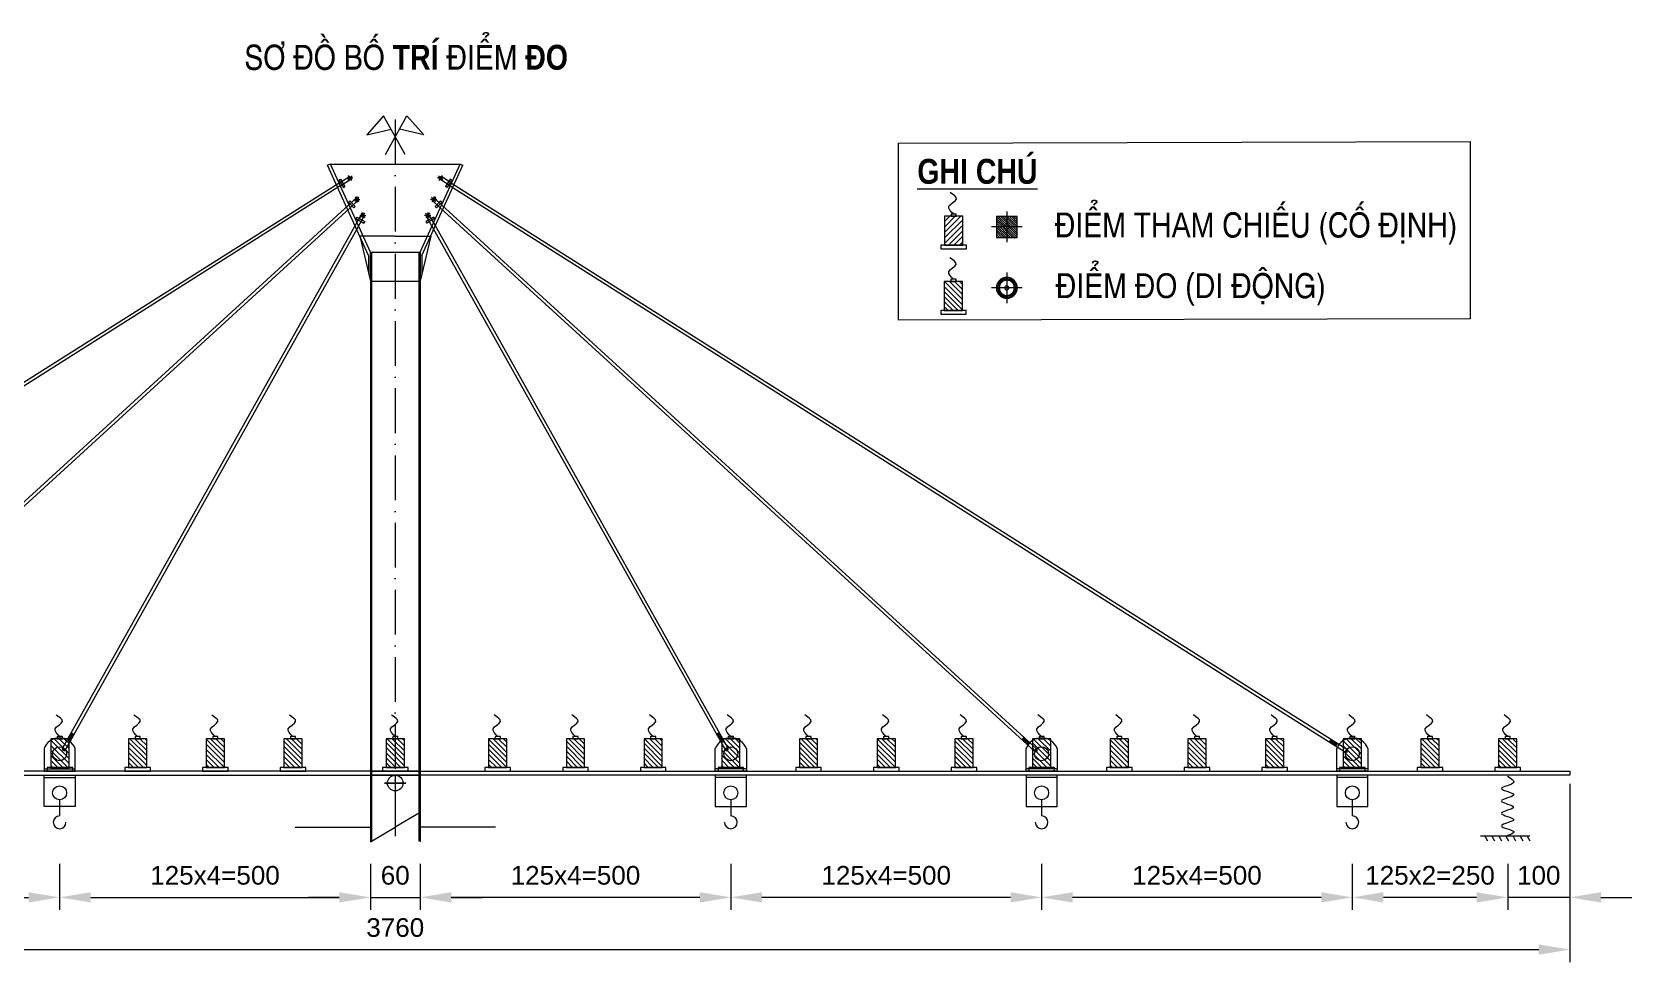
# Model space of a CAD drawing. Header units: millimetres. Extents: x 131443 to 207296, y -79515 to -45344.
# Drawn here: x 177276 to 179850, y -46852 to -45355 of the extents above; entities that cross this region are included whole.
import ezdxf

# ---------------------------------------------------------------- set-up
doc = ezdxf.new("R2010")
doc.units = ezdxf.units.MM
doc.header["$MEASUREMENT"] = 0
doc.linetypes.add('ACAD_ISO10W100', pattern=[18, 12, -3, 0, -3])
doc.layers.add('009 - Mat Cat', color=8, linetype='Continuous', lineweight=9)
doc.layers.add('013 - Duong Tim', color=1, linetype='ACAD_ISO10W100', lineweight=13)
doc.styles.add('Narrow H', font='')
doc.styles.add('vnarial', font='')
doc.styles.get('Narrow H').set_extended_font_data('.VnArial NarrowH')
doc.styles.get('vnarial').set_extended_font_data('.VnArial')
doc.dimstyles.new('1-20', dxfattribs={"dimscale": 20, "dimtxt": 40, "dimasz": 2.5, "dimexe": 1, "dimexo": 1, "dimgap": 1, "dimtad": 1, "dimdec": 0, "dimdsep": 46, "dimtxsty": 'vnarial', "dimcen": 2.5, "dimadec": 0, "dimazin": 0, "dimtfac": 1, "dimtdec": 0, "dimtix": 1, "dimtmove": 1, "dimatfit": 3, "dimfxl": 0.18, "dimtolj": 1, "dimtzin": 0, "dimlwd": -1, "dimlwe": -1, "dimarcsym": 1})
pattern_1 = [(45, (28179.79623, 4834.8328), (-0.08838834765, 0.08838834765), [])]

# ---------------------------------------------------------------- blocks, each defined once
blk = doc.blocks.new('sensor2')
at = {"layer": '009 - Mat Cat'}
h = blk.add_hatch(dxfattribs=at)
h.set_pattern_fill('ANSI31', color=5, scale=15)
h.paths.add_polyline_path([(0, 16.8), (0, 12.1, -0.414214), (12.1, 0), (16.8, 0, 0.414214)])
h.paths.add_polyline_path([(0, 12.1), (0, 16.8, 0.414214), (-16.8, 0), (-12.1, 0, -0.414214)])
h.paths.add_polyline_path([(-12.1, 0), (-16.8, 0, 0.414214), (0, -16.8), (0, -12.1, -0.414214)])
h.paths.add_polyline_path([(16.8, 0), (12.1, 0, -0.414214), (0, -12.1), (0, -16.8, 0.414214)])
at = {"layer": '009 - Mat Cat', "color": 5, "linetype": 'Continuous'}
for p, q in [((0, 24.7), (0, -24.8)), ((-24.8, 0), (24.7, 0))]:
    blk.add_line(p, q, dxfattribs=at)
for radius in [16.8, 12.1, 3.38]:
    blk.add_circle((0, 0), radius, dxfattribs=at)
blk = doc.blocks.new('*D100')
at = {"layer": '009 - Mat Cat', "color": 0, "transparency": 16777216}
for p, q in [((177820.5, -46693.5), (177820.5, -46767.5)), ((177900.5, -46693.5), (177900.5, -46767.5)), ((177770.5, -46747.5), (177720.5, -46747.5)), ((177820.5, -46747.5), (177900.5, -46747.5)), ((177950.5, -46747.5), (178000.5, -46747.5))]:
    blk.add_line(p, q, dxfattribs=at)
for points in [[(177770.5, -46739.2), (177770.5, -46755.8), (177820.5, -46747.5)], [(177950.5, -46739.2), (177950.5, -46755.8), (177900.5, -46747.5)]]:
    blk.add_solid(points, dxfattribs=at)
at = {"layer": 'Defpoints', "color": 0, "transparency": 16777216}
for p in [(177820.5, -46673.5), (177900.5, -46673.5), (177900.5, -46747.5)]:
    blk.add_point(p, dxfattribs=at)
at = {"layer": '009 - Mat Cat', "color": 0, "transparency": 16777216, "insert": (177860.5, -46712.2), "char_height": 30, "attachment_point": 5, "style": 'vnarial'}
blk.add_mtext('\\A1;60', dxfattribs=at)
blk = doc.blocks.new('*D101')
at = {"layer": '009 - Mat Cat', "color": 0, "transparency": 16777216}
for p, q in [((176820.5, -46693.5), (176820.5, -46767.5)), ((177320.5, -46693.5), (177320.5, -46767.5)), ((176870.5, -46747.5), (177270.5, -46747.5))]:
    blk.add_line(p, q, dxfattribs=at)
for points in [[(176870.5, -46739.2), (176870.5, -46755.8), (176820.5, -46747.5)], [(177270.5, -46739.2), (177270.5, -46755.8), (177320.5, -46747.5)]]:
    blk.add_solid(points, dxfattribs=at)
at = {"layer": 'Defpoints', "color": 0, "transparency": 16777216}
for p in [(176820.5, -46673.5), (177320.5, -46673.5), (177320.5, -46747.5)]:
    blk.add_point(p, dxfattribs=at)
at = {"layer": '009 - Mat Cat', "color": 0, "transparency": 16777216, "insert": (177070.5, -46712.2), "char_height": 30, "attachment_point": 5, "style": 'vnarial'}
blk.add_mtext('\\A1;125x4=500', dxfattribs=at)
blk = doc.blocks.new('*D102')
at = {"layer": '009 - Mat Cat', "color": 0, "transparency": 16777216}
for p, q in [((177320.5, -46693.5), (177320.5, -46767.5)), ((177820.5, -46693.5), (177820.5, -46767.5)), ((177370.5, -46747.5), (177770.5, -46747.5))]:
    blk.add_line(p, q, dxfattribs=at)
for points in [[(177370.5, -46739.2), (177370.5, -46755.8), (177320.5, -46747.5)], [(177770.5, -46739.2), (177770.5, -46755.8), (177820.5, -46747.5)]]:
    blk.add_solid(points, dxfattribs=at)
at = {"layer": 'Defpoints', "color": 0, "transparency": 16777216}
for p in [(177320.5, -46673.5), (177820.5, -46673.5), (177820.5, -46747.5)]:
    blk.add_point(p, dxfattribs=at)
at = {"layer": '009 - Mat Cat', "color": 0, "transparency": 16777216, "insert": (177570.5, -46712.2), "char_height": 30, "attachment_point": 5, "style": 'vnarial'}
blk.add_mtext('\\A1;125x4=500', dxfattribs=at)
blk = doc.blocks.new('*D106')
at = {"layer": '009 - Mat Cat', "color": 0, "transparency": 16777216}
for p, q in [((179400.5, -46693.5), (179400.5, -46767.5)), ((179650.5, -46693.5), (179650.5, -46767.5)), ((179600.5, -46747.5), (179450.5, -46747.5))]:
    blk.add_line(p, q, dxfattribs=at)
for points in [[(179450.5, -46739.2), (179450.5, -46755.8), (179400.5, -46747.5)], [(179600.5, -46739.2), (179600.5, -46755.8), (179650.5, -46747.5)]]:
    blk.add_solid(points, dxfattribs=at)
at = {"layer": 'Defpoints', "color": 0, "transparency": 16777216}
for p in [(179400.5, -46673.5), (179650.5, -46673.5), (179400.5, -46747.5)]:
    blk.add_point(p, dxfattribs=at)
at = {"layer": '009 - Mat Cat', "color": 0, "transparency": 16777216, "insert": (179525.5, -46712.2), "char_height": 30, "attachment_point": 5, "style": 'vnarial'}
blk.add_mtext('\\A1;125x2=250', dxfattribs=at)
blk = doc.blocks.new('*D107')
at = {"layer": '009 - Mat Cat', "color": 0, "transparency": 16777216}
for p, q in [((178900.5, -46693.5), (178900.5, -46767.5)), ((179400.5, -46693.5), (179400.5, -46767.5)), ((179350.5, -46747.5), (178950.5, -46747.5))]:
    blk.add_line(p, q, dxfattribs=at)
for points in [[(178950.5, -46739.2), (178950.5, -46755.8), (178900.5, -46747.5)], [(179350.5, -46739.2), (179350.5, -46755.8), (179400.5, -46747.5)]]:
    blk.add_solid(points, dxfattribs=at)
at = {"layer": 'Defpoints', "color": 0, "transparency": 16777216}
for p in [(178900.5, -46673.5), (179400.5, -46673.5), (178900.5, -46747.5)]:
    blk.add_point(p, dxfattribs=at)
at = {"layer": '009 - Mat Cat', "color": 0, "transparency": 16777216, "insert": (179150.5, -46712.2), "char_height": 30, "attachment_point": 5, "style": 'vnarial'}
blk.add_mtext('\\A1;125x4=500', dxfattribs=at)
blk = doc.blocks.new('*D104')
at = {"layer": '009 - Mat Cat', "color": 0, "transparency": 16777216}
for p, q in [((178400.5, -46693.5), (178400.5, -46767.5)), ((178900.5, -46693.5), (178900.5, -46767.5)), ((178850.5, -46747.5), (178450.5, -46747.5))]:
    blk.add_line(p, q, dxfattribs=at)
for points in [[(178450.5, -46739.2), (178450.5, -46755.8), (178400.5, -46747.5)], [(178850.5, -46739.2), (178850.5, -46755.8), (178900.5, -46747.5)]]:
    blk.add_solid(points, dxfattribs=at)
at = {"layer": 'Defpoints', "color": 0, "transparency": 16777216}
for p in [(178400.5, -46673.5), (178900.5, -46673.5), (178400.5, -46747.5)]:
    blk.add_point(p, dxfattribs=at)
at = {"layer": '009 - Mat Cat', "color": 0, "transparency": 16777216, "insert": (178650.5, -46712.2), "char_height": 30, "attachment_point": 5, "style": 'vnarial'}
blk.add_mtext('\\A1;125x4=500', dxfattribs=at)
blk = doc.blocks.new('*D105')
at = {"layer": '009 - Mat Cat', "color": 0, "transparency": 16777216}
for p, q in [((177900.5, -46693.5), (177900.5, -46767.5)), ((178400.5, -46693.5), (178400.5, -46767.5)), ((178350.5, -46747.5), (177950.5, -46747.5))]:
    blk.add_line(p, q, dxfattribs=at)
for points in [[(177950.5, -46739.2), (177950.5, -46755.8), (177900.5, -46747.5)], [(178350.5, -46739.2), (178350.5, -46755.8), (178400.5, -46747.5)]]:
    blk.add_solid(points, dxfattribs=at)
at = {"layer": 'Defpoints', "color": 0, "transparency": 16777216}
for p in [(177900.5, -46673.5), (178400.5, -46673.5), (177900.5, -46747.5)]:
    blk.add_point(p, dxfattribs=at)
at = {"layer": '009 - Mat Cat', "color": 0, "transparency": 16777216, "insert": (178150.5, -46712.2), "char_height": 30, "attachment_point": 5, "style": 'vnarial'}
blk.add_mtext('\\A1;125x4=500', dxfattribs=at)
blk = doc.blocks.new('*D108')
at = {"layer": '009 - Mat Cat', "color": 0, "transparency": 16777216}
for p, q in [((179650.5, -46693.5), (179650.5, -46767.5)), ((179750.5, -46693.5), (179750.5, -46767.5)), ((179600.5, -46747.5), (179550.5, -46747.5)), ((179750.5, -46747.5), (179650.5, -46747.5)), ((179800.5, -46747.5), (179850.5, -46747.5))]:
    blk.add_line(p, q, dxfattribs=at)
for points in [[(179600.5, -46739.2), (179600.5, -46755.8), (179650.5, -46747.5)], [(179800.5, -46739.2), (179800.5, -46755.8), (179750.5, -46747.5)]]:
    blk.add_solid(points, dxfattribs=at)
at = {"layer": 'Defpoints', "color": 0, "transparency": 16777216}
for p in [(179650.5, -46673.5), (179750.5, -46673.5), (179650.5, -46747.5)]:
    blk.add_point(p, dxfattribs=at)
at = {"layer": '009 - Mat Cat', "color": 0, "transparency": 16777216, "insert": (179700.5, -46712.2), "char_height": 30, "attachment_point": 5, "style": 'vnarial'}
blk.add_mtext('\\A1;100', dxfattribs=at)
blk = doc.blocks.new('sensor')
at = {"layer": '009 - Mat Cat'}
h = blk.add_hatch(dxfattribs=at)
h.set_pattern_fill('ANSI31', color=5, scale=50)
h.paths.add_polyline_path([(16, 57), (-16, 57), (-16, 6.5), (16, 6.5)])
at = {"layer": '009 - Mat Cat', "color": 5, "linetype": 'Continuous'}
for p, q in [((-16, 57), (16, 57)), ((-16, 6.5), (-16, 57)), ((-4.5, 61), (4.5, 61)), ((-4.5, 57), (-4.5, 61)), ((4.5, 57), (-4.5, 57)), ((4.5, 61), (4.5, 57)), ((16, 57), (16, 6.5)), ((-22.4, 6.5), (22.4, 6.5)), ((-22.4, 0), (-22.4, 6.5)), ((22.4, 0), (-22.4, 0)), ((16, 6.5), (-16, 6.5)), ((22.4, 6.5), (22.4, 0))]:
    blk.add_line(p, q, dxfattribs=at)
blk.add_spline([(0, 61), (8.3, 74.5), (-4.7, 87), (6.3, 98.5)], degree=3, dxfattribs=at)
blk = doc.blocks.new('*U109')
at = {"layer": '009 - Mat Cat', "color": 251, "true_color": 0x636466, "xscale": -0.9187175770403692, "yscale": 0.9187175770403693, "zscale": 0.9187175770403694, "rotation": 359.9999999999978}
blk.add_blockref('sensor', (0, -45.2), dxfattribs=at)
blk = doc.blocks.new('*U110')
at = {"layer": '009 - Mat Cat', "color": 0, "linetype": 'ByBlock', "lineweight": -2, "transparency": 16777216}
for p in [(0, 0), (125, 0), (250, 0), (375, 0), (500, 0), (625, 0), (750, 0), (875, 0), (1000, 0), (1125, 0), (1250, 0), (1375, 0), (1500, 0), (1625, 0)]:
    blk.add_blockref('*U109', p, dxfattribs=at)
blk = doc.blocks.new('*D111')
at = {"layer": '009 - Mat Cat', "color": 0, "transparency": 16777216}
for p, q in [((175970.5, -46564.6), (175970.5, -46851.5)), ((179750.5, -46564.6), (179750.5, -46851.5)), ((176020.5, -46831.5), (179700.5, -46831.5))]:
    blk.add_line(p, q, dxfattribs=at)
for points in [[(176020.5, -46823.2), (176020.5, -46839.8), (175970.5, -46831.5)], [(179700.5, -46823.2), (179700.5, -46839.8), (179750.5, -46831.5)]]:
    blk.add_solid(points, dxfattribs=at)
at = {"layer": 'Defpoints', "color": 0, "transparency": 16777216}
for p in [(175970.5, -46544.6), (179750.5, -46544.6), (179750.5, -46831.5)]:
    blk.add_point(p, dxfattribs=at)
at = {"layer": '009 - Mat Cat', "color": 0, "transparency": 16777216, "insert": (177860.5, -46796.2), "char_height": 30, "attachment_point": 5, "style": 'vnarial'}
blk.add_mtext('\\A1;3760', dxfattribs=at)

msp = doc.modelspace()

# ---------------------------------------------------------------- hatches: boundary and pattern name
at = {"layer": '009 - Mat Cat'}
h = msp.add_hatch(dxfattribs=at)
h.set_pattern_fill('ANSI31', color=5, scale=50)
h.set_pattern_definition([(45, (2188.162, 840.5934), (-4.41941738, 4.41941738), [])])
h.paths.add_polyline_path([(178744.38, -45651.63), (178773.78, -45651.63), (178773.78, -45698.03), (178744.38, -45698.03)])
h = msp.add_hatch(dxfattribs=at)
h.set_pattern_fill('ANSI31', color=5, scale=20, angle=90)
h.set_pattern_definition([(135, (10556.304, 0), (-1.767766953, -1.767766953), [])])
h.paths.add_polyline_path([(178844.55, -45651.95), (178827.75, -45651.95), (178827.75, -45668.75), (178841.18, -45668.75, -0.4142136), (178844.55, -45665.38)])
h.paths.add_polyline_path([(178861.35, -45651.95), (178844.55, -45651.95), (178844.55, -45665.38, -0.4142136), (178847.93, -45668.75), (178861.35, -45668.75)])
h.paths.add_polyline_path([(178861.35, -45668.75), (178847.93, -45668.75, -0.4142136), (178844.55, -45672.13), (178844.55, -45685.55), (178861.35, -45685.55)])
h.paths.add_polyline_path([(178844.55, -45672.13, -0.4142136), (178841.18, -45668.75), (178827.75, -45668.75), (178827.75, -45685.55), (178844.55, -45685.55)])
at = {"layer": '009 - Mat Cat', "true_color": 0x000000}
h = msp.add_hatch(dxfattribs=at)
h.set_pattern_fill('ANSI31', color=18)
h.set_pattern_definition(pattern_1)
h.paths.add_polyline_path([(176357.49, -46497.28), (176354.81, -46493.05), (176344.67, -46499.47), (176347.34, -46503.69)])
h.paths.add_polyline_path([(176329.25, -46509.22, 0.8986321), (176331.44, -46513.68, 0.1118619)])
h.paths.add_polyline_path([(176828.62, -46508.51, 0.9188698), (176831.22, -46512.9, 0.1149846)])
h.paths.add_polyline_path([(176852.08, -46493.82), (176848.71, -46490.13), (176839.85, -46498.23), (176843.23, -46501.92)])
h.paths.add_polyline_path([(177343.65, -46484.93), (177339.29, -46482.49), (177333.43, -46492.96), (177337.79, -46495.4)])
h.paths.add_polyline_path([(177325.89, -46506.42, 1.2436659), (177329.75, -46509.89, 0.1170167)])
h = msp.add_hatch(dxfattribs=at)
h.set_pattern_fill('ANSI31', color=18)
h.set_pattern_definition(pattern_1)
h.paths.add_polyline_path([(179363.51, -46497.28), (179366.19, -46493.05), (179376.33, -46499.47), (179373.66, -46503.69)])
h.paths.add_polyline_path([(179391.75, -46509.22, -0.8986321), (179389.56, -46513.68, -0.1118619)])
h.paths.add_polyline_path([(178892.38, -46508.51, -0.9188698), (178889.78, -46512.9, -0.1149846)])
h.paths.add_polyline_path([(178868.92, -46493.82), (178872.29, -46490.13), (178881.15, -46498.23), (178877.77, -46501.92)])
h.paths.add_polyline_path([(178377.35, -46484.93), (178381.71, -46482.49), (178387.57, -46492.96), (178383.21, -46495.4)])
h.paths.add_polyline_path([(178395.11, -46506.42, -1.2436659), (178391.25, -46509.89, -0.1170167)])

# ---------------------------------------------------------------- linework, layer by layer
at = {"layer": '009 - Mat Cat', "color": 1}
for p, q in [((177841.85, -45489.81), (177814.6, -45520.31)), ((177876.35, -45552.06), (177841.85, -45489.81)), ((177844.65, -45552.06), (177879.15, -45489.81)), ((177879.15, -45489.81), (177906.4, -45520.31)), ((177814.6, -45520.31), (177853.86, -45511.48)), ((177906.4, -45520.31), (177867.14, -45511.48))]:
    msp.add_line(p, q, dxfattribs=at)
at = {"layer": '009 - Mat Cat', "color": 18, "true_color": 0x000000}
for p, q in [((177756.13, -45567.52), (177751.58, -45569.58)), ((177820.5, -45709.11), (177756.13, -45567.52)), ((177756.13, -45567.52), (177964.87, -45567.52)), ((177900.5, -45709.11), (177964.87, -45567.52)), ((177900.5, -45709.11), (177964.87, -45567.52)), ((177964.87, -45567.52), (177969.42, -45569.58)), ((177964.87, -45567.52), (177969.42, -45569.58)), ((177817.5, -45714.59), (177751.58, -45569.58)), ((177769.8, -45593.67), (177772.33, -45592.06)), ((177769.8, -45593.67), (177776.99, -45605.04)), ((177770.01, -45598.06), (177785.76, -45588.1)), ((177772.1, -45602.65), (177788.99, -45591.89)), ((177772.33, -45592.06), (177779.53, -45603.44)), ((177782.62, -45589.85), (177792.47, -45589.85)), ((177790.98, -45586.32), (177784.11, -45593.37)), ((177784.74, -45585.8), (177790.35, -45593.89)), ((177903.5, -45714.59), (177969.42, -45569.58)), ((177903.5, -45714.59), (177969.42, -45569.58)), ((177938.38, -45589.85), (177928.53, -45589.85)), ((177938.38, -45589.85), (177928.53, -45589.85)), ((177930.02, -45586.32), (177936.89, -45593.37)), ((177930.02, -45586.32), (177936.89, -45593.37)), ((177936.26, -45585.8), (177930.65, -45593.89)), ((177936.26, -45585.8), (177930.65, -45593.89)), ((177948.9, -45602.65), (177932.01, -45591.89)), ((177948.9, -45602.65), (177932.01, -45591.89)), ((177950.99, -45598.06), (177935.24, -45588.1)), ((177950.99, -45598.06), (177935.24, -45588.1)), ((177948.67, -45592.06), (177941.47, -45603.44)), ((177948.67, -45592.06), (177941.47, -45603.44)), ((177951.2, -45593.67), (177944.01, -45605.04)), ((177951.2, -45593.67), (177944.01, -45605.04)), ((177951.2, -45593.67), (177948.67, -45592.06)), ((177951.2, -45593.67), (177948.67, -45592.06)), ((177776.99, -45605.04), (177779.53, -45603.44)), ((177798.66, -45619.62), (177798.66, -45629.46)), ((177922.34, -45619.62), (177922.34, -45629.46)), ((177922.34, -45619.62), (177922.34, -45629.46)), ((177944.01, -45605.04), (177941.47, -45603.44)), ((177944.01, -45605.04), (177941.47, -45603.44)), ((177787.51, -45626.64), (177785.3, -45628.67)), ((177785.3, -45628.67), (177793.88, -45638.05)), ((177785.9, -45632.99), (177796.48, -45623.32)), ((177787.51, -45626.64), (177796.09, -45636.03)), ((177788.07, -45637.78), (177800.43, -45626.3)), ((177793.74, -45624.54), (177803.58, -45624.54)), ((177796.09, -45636.03), (177793.88, -45638.05)), ((177802.09, -45621.01), (177795.22, -45628.06)), ((177795.85, -45620.49), (177801.46, -45628.59)), ((177808.25, -45645.34), (177808.25, -45655.18)), ((177912.75, -45645.34), (177912.75, -45655.18)), ((177912.75, -45645.34), (177912.75, -45655.18)), ((177927.26, -45624.54), (177917.42, -45624.54)), ((177927.26, -45624.54), (177917.42, -45624.54)), ((177918.91, -45621.01), (177925.78, -45628.06)), ((177918.91, -45621.01), (177925.78, -45628.06)), ((177925.15, -45620.49), (177919.54, -45628.59)), ((177925.15, -45620.49), (177919.54, -45628.59)), ((177932.93, -45637.78), (177920.57, -45626.3)), ((177932.93, -45637.78), (177920.57, -45626.3)), ((177935.1, -45632.99), (177924.52, -45623.32)), ((177935.1, -45632.99), (177924.52, -45623.32)), ((177933.49, -45626.64), (177924.91, -45636.03)), ((177933.49, -45626.64), (177924.91, -45636.03)), ((177924.91, -45636.03), (177927.12, -45638.05)), ((177924.91, -45636.03), (177927.12, -45638.05)), ((177935.7, -45628.67), (177927.12, -45638.05)), ((177935.7, -45628.67), (177927.12, -45638.05)), ((177933.49, -45626.64), (177935.7, -45628.67)), ((177933.49, -45626.64), (177935.7, -45628.67)), ((177798.76, -45652.76), (177797.3, -45655.38)), ((177797.3, -45655.38), (177809.92, -45662.45)), ((177798.76, -45652.76), (177811.38, -45659.83)), ((177798.96, -45661.73), (177806.06, -45649.04)), ((177801.53, -45667.37), (177810.43, -45651.48)), ((177803.32, -45650.26), (177813.17, -45650.26)), ((177811.68, -45646.73), (177804.81, -45653.78)), ((177805.44, -45646.21), (177811.05, -45654.3)), ((177811.38, -45659.83), (177809.92, -45662.45)), ((177917.68, -45650.26), (177907.83, -45650.26)), ((177917.68, -45650.26), (177907.83, -45650.26)), ((177909.32, -45646.73), (177916.19, -45653.78)), ((177909.32, -45646.73), (177916.19, -45653.78)), ((177922.24, -45652.76), (177909.62, -45659.83)), ((177922.24, -45652.76), (177909.62, -45659.83)), ((177909.62, -45659.83), (177911.08, -45662.45)), ((177909.62, -45659.83), (177911.08, -45662.45)), ((177915.56, -45646.21), (177909.95, -45654.3)), ((177915.56, -45646.21), (177909.95, -45654.3)), ((177919.47, -45667.37), (177910.57, -45651.48)), ((177919.47, -45667.37), (177910.57, -45651.48)), ((177923.7, -45655.38), (177911.08, -45662.45)), ((177923.7, -45655.38), (177911.08, -45662.45)), ((177922.04, -45661.73), (177914.94, -45649.04)), ((177922.04, -45661.73), (177914.94, -45649.04)), ((177922.24, -45652.76), (177923.7, -45655.38)), ((177922.24, -45652.76), (177923.7, -45655.38)), ((177860.5, -45683.67), (177803.44, -45683.67)), ((177803.44, -45683.67), (177820.5, -45756.17)), ((177860.5, -45683.67), (177917.56, -45683.67)), ((177917.56, -45683.67), (177900.5, -45756.17)), ((177917.56, -45683.67), (177900.5, -45756.17)), ((177817.5, -45714.59), (177817.5, -45743.42)), ((177820.5, -45744.59), (177820.5, -45709.11)), ((177820.5, -45709.11), (177900.5, -45709.11)), ((177820.5, -45710.48), (177820.5, -46658)), ((177822.5, -45709.11), (177822.5, -46656.82)), ((177898.5, -45709.11), (177898.5, -46612.17)), ((177898.5, -45709.11), (177898.5, -46656.82)), ((177900.5, -45744.59), (177900.5, -45709.11)), ((177900.5, -45744.59), (177900.5, -45709.11)), ((177900.5, -45710.48), (177900.5, -46611)), ((177900.5, -45710.48), (177900.5, -46658)), ((177903.5, -45714.59), (177903.5, -45743.42)), ((177903.5, -45714.59), (177903.5, -45743.42)), ((177820.5, -45756.17), (177900.5, -45756.17)), ((177333.43, -46492.96), (177337.79, -46495.4)), ((177339.29, -46482.49), (177343.65, -46484.93)), ((178381.71, -46482.49), (178377.35, -46484.93)), ((178387.57, -46492.96), (178383.21, -46495.4)), ((178872.29, -46490.13), (178868.92, -46493.82)), ((179366.19, -46493.05), (179363.51, -46497.28)), ((178881.15, -46498.23), (178877.77, -46501.92)), ((179376.33, -46499.47), (179373.66, -46503.69)), ((177820.5, -46544.59), (175970.5, -46544.59)), ((177295.5, -46540.84), (177345.5, -46540.84)), ((177295.5, -46540.84), (177345.5, -46540.84)), ((177820.5, -46544.59), (177900.5, -46544.59)), ((177900.5, -46544.59), (177820.5, -46544.59)), ((177900.5, -46544.59), (179750.5, -46544.59)), ((178425.5, -46540.84), (178375.5, -46540.84)), ((178425.5, -46540.84), (178375.5, -46540.84)), ((178925.5, -46540.84), (178875.5, -46540.84)), ((178925.5, -46540.84), (178875.5, -46540.84)), ((179425.5, -46540.84), (179375.5, -46540.84)), ((175970.5, -46551.09), (177820.5, -46551.09)), ((177295.5, -46554.84), (177345.5, -46554.84)), ((177820.5, -46551.09), (177900.5, -46551.09)), ((177900.5, -46551.09), (177820.5, -46551.09)), ((177843.24, -46563.59), (177877.76, -46563.59)), ((177877.76, -46563.59), (177843.24, -46563.59)), ((177860.5, -46551.09), (177860.5, -46576.09)), ((179750.5, -46551.09), (177900.5, -46551.09)), ((178425.5, -46554.84), (178375.5, -46554.84)), ((178925.5, -46554.84), (178875.5, -46554.84)), ((179425.5, -46554.84), (179375.5, -46554.84)), ((177320.5, -46590.64), (177320.5, -46616.51)), ((178400.5, -46590.64), (178400.5, -46616.51)), ((178900.5, -46590.64), (178900.5, -46616.51)), ((179400.5, -46590.64), (179400.5, -46616.51)), ((177900.5, -46611), (177860.5, -46634.5)), ((177900.5, -46634.5), (177900.5, -46611)), ((177699.3, -46634.5), (177820.5, -46634.5)), ((177820.5, -46634.5), (177820.5, -46658)), ((177820.5, -46658), (177860.5, -46634.5)), ((178021.7, -46634.5), (177900.5, -46634.5)), ((177900.5, -46634.5), (177900.5, -46658)), ((179685.93, -46649.17), (179606.95, -46649.17)), ((179613.67, -46649.17), (179617.89, -46656.8)), ((179625.01, -46649.17), (179629.23, -46656.8)), ((179636.35, -46649.17), (179640.57, -46656.8)), ((179647.69, -46649.17), (179651.91, -46656.8)), ((179659.03, -46649.17), (179663.25, -46656.8)), ((179670.37, -46649.17), (179674.59, -46656.8)), ((179681.7, -46649.17), (179685.93, -46656.8))]:
    msp.add_line(p, q, dxfattribs=at)
at = {"layer": '009 - Mat Cat', "color": 5}
for p, q in [((177770.01, -45598.06), (176329.25, -46509.22)), ((177772.1, -45602.65), (176331.46, -46513.74)), ((177948.9, -45602.65), (179389.54, -46513.74)), ((177950.99, -45598.06), (179391.75, -46509.22)), ((177785.9, -45632.99), (176828.62, -46508.51)), ((177788.07, -45637.78), (176831.22, -46512.9)), ((177932.93, -45637.78), (178889.78, -46512.9)), ((177935.1, -45632.99), (178892.38, -46508.51)), ((177798.96, -45661.73), (177325.89, -46506.42)), ((177801.53, -45667.37), (177329.71, -46509.83)), ((177919.47, -45667.37), (178391.29, -46509.83)), ((177922.04, -45661.73), (178395.11, -46506.42))]:
    msp.add_line(p, q, dxfattribs=at)
at = {"layer": '009 - Mat Cat', "color": 5, "linetype": 'Continuous'}
for p, q in [((178844.55, -45644), (178844.55, -45693.5)), ((178773.78, -45651.63), (178744.38, -45651.63)), ((178744.38, -45651.63), (178744.38, -45698.03)), ((178763.22, -45647.96), (178754.95, -45647.96)), ((178754.95, -45647.96), (178754.95, -45651.63)), ((178754.95, -45651.63), (178763.22, -45651.63)), ((178763.22, -45651.63), (178763.22, -45647.96)), ((178773.78, -45698.03), (178773.78, -45651.63)), ((178869.3, -45668.75), (178819.8, -45668.75)), ((178779.66, -45698.03), (178738.5, -45698.03)), ((178738.5, -45698.03), (178738.5, -45704)), ((178738.5, -45704), (178779.66, -45704)), ((178744.38, -45698.03), (178773.78, -45698.03)), ((178779.66, -45704), (178779.66, -45698.03))]:
    msp.add_line(p, q, dxfattribs=at)
at = {"layer": '009 - Mat Cat'}
msp.add_line((179750.5, -46544.59), (179750.5, -46551.09), dxfattribs=at)
msp.add_lwpolyline([(178670, -45534), (179590.3, -45531.5), (179590.3, -45816.5), (178670, -45819)], close=True, dxfattribs=at)
at = {"layer": '009 - Mat Cat', "color": 5}
msp.add_lwpolyline([(178827.75, -45685.55), (178861.35, -45685.55), (178861.35, -45651.95), (178827.75, -45651.95)], close=True, dxfattribs=at)
at = {"layer": '009 - Mat Cat', "color": 18, "true_color": 0x000000}
for points in [[(177295.5, -46507.86), (177295.5, -46544.59), (177345.5, -46544.59), (177345.5, -46507.86)], [(178425.5, -46507.86), (178425.5, -46544.59), (178375.5, -46544.59), (178375.5, -46507.86)], [(178925.5, -46507.86), (178925.5, -46544.59), (178875.5, -46544.59), (178875.5, -46507.86)], [(179425.5, -46507.86), (179425.5, -46544.59), (179375.5, -46544.59), (179375.5, -46507.86)]]:
    msp.add_lwpolyline(points, dxfattribs=at)
for points in [[(177295.5, -46551.09), (177345.5, -46551.09), (177345.5, -46601.09), (177295.5, -46601.09)], [(178425.5, -46551.09), (178375.5, -46551.09), (178375.5, -46601.09), (178425.5, -46601.09)], [(178925.5, -46551.09), (178875.5, -46551.09), (178875.5, -46601.09), (178925.5, -46601.09)], [(179425.5, -46551.09), (179375.5, -46551.09), (179375.5, -46601.09), (179425.5, -46601.09)]]:
    msp.add_lwpolyline(points, close=True, dxfattribs=at)
for centre, radius in [((177787.55, -45589.85), 2.5), ((177933.45, -45589.85), 2.5), ((177933.45, -45589.85), 2.5), ((177798.66, -45624.54), 2.5), ((177922.34, -45624.54), 2.5), ((177922.34, -45624.54), 2.5), ((177808.25, -45650.26), 2.5), ((177912.75, -45650.26), 2.5), ((177912.75, -45650.26), 2.5), ((177320.5, -46516.3), 11.25), ((177320.5, -46516.3), 11.25), ((178400.5, -46516.3), 11.25), ((178400.5, -46516.3), 11.25), ((178900.5, -46516.3), 11.25), ((178900.5, -46516.3), 11.25), ((179400.5, -46516.3), 11.25), ((177320.5, -46579.39), 11.25), ((177860.5, -46563.59), 12.5), ((178400.5, -46579.39), 11.25), ((178900.5, -46579.39), 11.25), ((179400.5, -46579.39), 11.25)]:
    msp.add_circle(centre, radius, dxfattribs=at)
at = {"layer": '009 - Mat Cat', "color": 5, "linetype": 'Continuous'}
msp.add_circle((178844.55, -45668.75), 3.38, dxfattribs=at)
at = {"layer": '009 - Mat Cat', "color": 18, "true_color": 0x000000}
for centre, radius, start, end in [((177320.5, -46517.72), 26.88, 21.5289, 158.4711), ((178400.5, -46517.72), 26.88, 21.5289, 158.4711), ((178900.5, -46517.72), 26.88, 21.5289, 158.4711), ((179400.5, -46517.72), 26.88, 21.5289, 158.4711), ((177327.44, -46508.58), 2.66, 125.64704, 330.43954), ((178393.56, -46508.58), 2.66, 209.56046, 54.35296), ((178890.89, -46510.59), 2.56, 244.13429, 54.45015), ((179390.42, -46511.34), 2.5, 237.69006, 57.69006), ((177320.5, -46626.74), 10.22, 90, 0), ((178400.5, -46626.74), 10.22, 180, 90), ((178900.5, -46626.74), 10.22, 180, 90), ((179400.5, -46626.74), 10.22, 180, 90)]:
    msp.add_arc(centre, radius, start, end, dxfattribs=at)
at = {"layer": '009 - Mat Cat', "color": 5, "linetype": 'Continuous'}
msp.add_spline([(178759.08, -45647.96), (178751.45, -45635.56), (178763.4, -45624.07), (178753.29, -45613.51)], degree=3, dxfattribs=at)
at = {"layer": '009 - Mat Cat', "color": 18, "true_color": 0x000000}
msp.add_spline([(179650.35, -46552.41), (179660.35, -46562.41), (179640.35, -46572.41), (179660.35, -46582.41), (179640.35, -46592.41), (179660.35, -46602.41), (179640.35, -46612.41), (179660.35, -46622.41), (179640.35, -46632.41), (179660.35, -46642.41), (179650.35, -46648.21)], degree=3, dxfattribs=at)
at = {"layer": '013 - Duong Tim', "color": 1, "ltscale": 6}
msp.add_line((177860.5, -45496), (177860.5, -46655.5), dxfattribs=at)

# ---------------------------------------------------------------- block references
at = {"layer": '009 - Mat Cat', "color": 251, "true_color": 0x636466, "xscale": -0.9187175770403692, "yscale": 0.9187175770403693, "zscale": 0.9187175770403694, "rotation": 359.9999999999978}
for p in [(178758.7, -45809), (177320.92, -46544.59), (177445.92, -46544.59), (177570.92, -46544.59), (177695.92, -46544.59), (177860.5, -46544.59)]:
    msp.add_blockref('sensor', p, dxfattribs=at)
at = {"layer": '009 - Mat Cat', "color": 18, "true_color": 0x000000, "xscale": -1}
msp.add_blockref('sensor2', (178844.55, -45766.75), dxfattribs=at)
at = {"layer": '009 - Mat Cat'}
msp.add_blockref('*U110', (178025.5, -46499.35), dxfattribs=at)

# ---------------------------------------------------------------- texts
at = {"layer": '009 - Mat Cat', "color": 18, "true_color": 0x000000, "char_height": 40, "attachment_point": 5, "style": 'Narrow H'}
for s, insert in [('\\A1;{\\f.VnArial NarrowH|b1|i0|c0|p34;s¬ ®å bè trÝ ®iÓm ®o}', (177878.12, -45396.28)), ('\\A1;{\\f.VnArial NarrowH|b1|i0|c0|p34;\\LGHI CHó}', (178797.24, -45579.59)), ('\\A1;§iÓm tham chiÕu (cè ®Þnh)', (179245.56, -45671.29)), ('\\A1;®iÓm ®o (di ®éng)', (179140.56, -45769.29))]:
    msp.add_mtext(s, dxfattribs=dict(at, insert=insert))

# ---------------------------------------------------------------- dimensions: what is measured, and where the dimension line sits
at = {"layer": '009 - Mat Cat', "color": 18, "true_color": 0x000000}
for base, p1, p2, text, picture, middle in [((179750.5, -46831.5), (175970.5, -46544.59), (179750.5, -46544.59), '3760', '*D111', (177860.5, -46796.17)), ((177320.5, -46747.5), (176820.5, -46673.5), (177320.5, -46673.5), '125x4=500', '*D101', (177070.5, -46712.19)), ((177820.5, -46747.5), (177320.5, -46673.5), (177820.5, -46673.5), '125x4=500', '*D102', (177570.5, -46712.19)), ((177900.5, -46747.5), (177820.5, -46673.5), (177900.5, -46673.5), '60', '*D100', (177860.5, -46712.19))]:
    dim = msp.add_linear_dim(base=base, p1=p1, p2=p2, text=text, dimstyle='1-20', override={"dimtxt": 1.5}, dxfattribs=at)
    dim.commit()
    dim.dimension.update_dxf_attribs({"geometry": picture, "text_midpoint": middle})
for base, p1, p2, picture, middle in [((177900.5, -46747.5), (178400.5, -46673.5), (177900.5, -46673.5), '*D105', (178150.5, -46712.19)), ((178400.5, -46747.5), (178900.5, -46673.5), (178400.5, -46673.5), '*D104', (178650.5, -46712.19)), ((178900.5, -46747.5), (179400.5, -46673.5), (178900.5, -46673.5), '*D107', (179150.5, -46712.19))]:
    dim = msp.add_linear_dim(base=base, p1=p1, p2=p2, angle=180, text='125x4=500', dimstyle='1-20', override={"dimtxt": 1.5}, dxfattribs=at)
    dim.commit()
    dim.dimension.update_dxf_attribs({"geometry": picture, "text_midpoint": middle})
dim = msp.add_linear_dim(base=(179400.5, -46747.5), p1=(179650.5, -46673.5), p2=(179400.5, -46673.5), angle=180, text='125x2=250', dimstyle='1-20', override={"dimtxt": 1.5}, dxfattribs=at)
dim.commit()
dim.dimension.update_dxf_attribs({"geometry": '*D106', "text_midpoint": (179525.5, -46747.5), "dimtype": 160})
dim = msp.add_linear_dim(base=(179650.5, -46747.5), p1=(179750.5, -46673.5), p2=(179650.5, -46673.5), angle=180, dimstyle='1-20', override={"dimtxt": 1.5}, dxfattribs=at)
dim.commit()
dim.dimension.update_dxf_attribs({"geometry": '*D108', "text_midpoint": (179700.5, -46712.19)})

doc.saveas('drawing.dxf')
